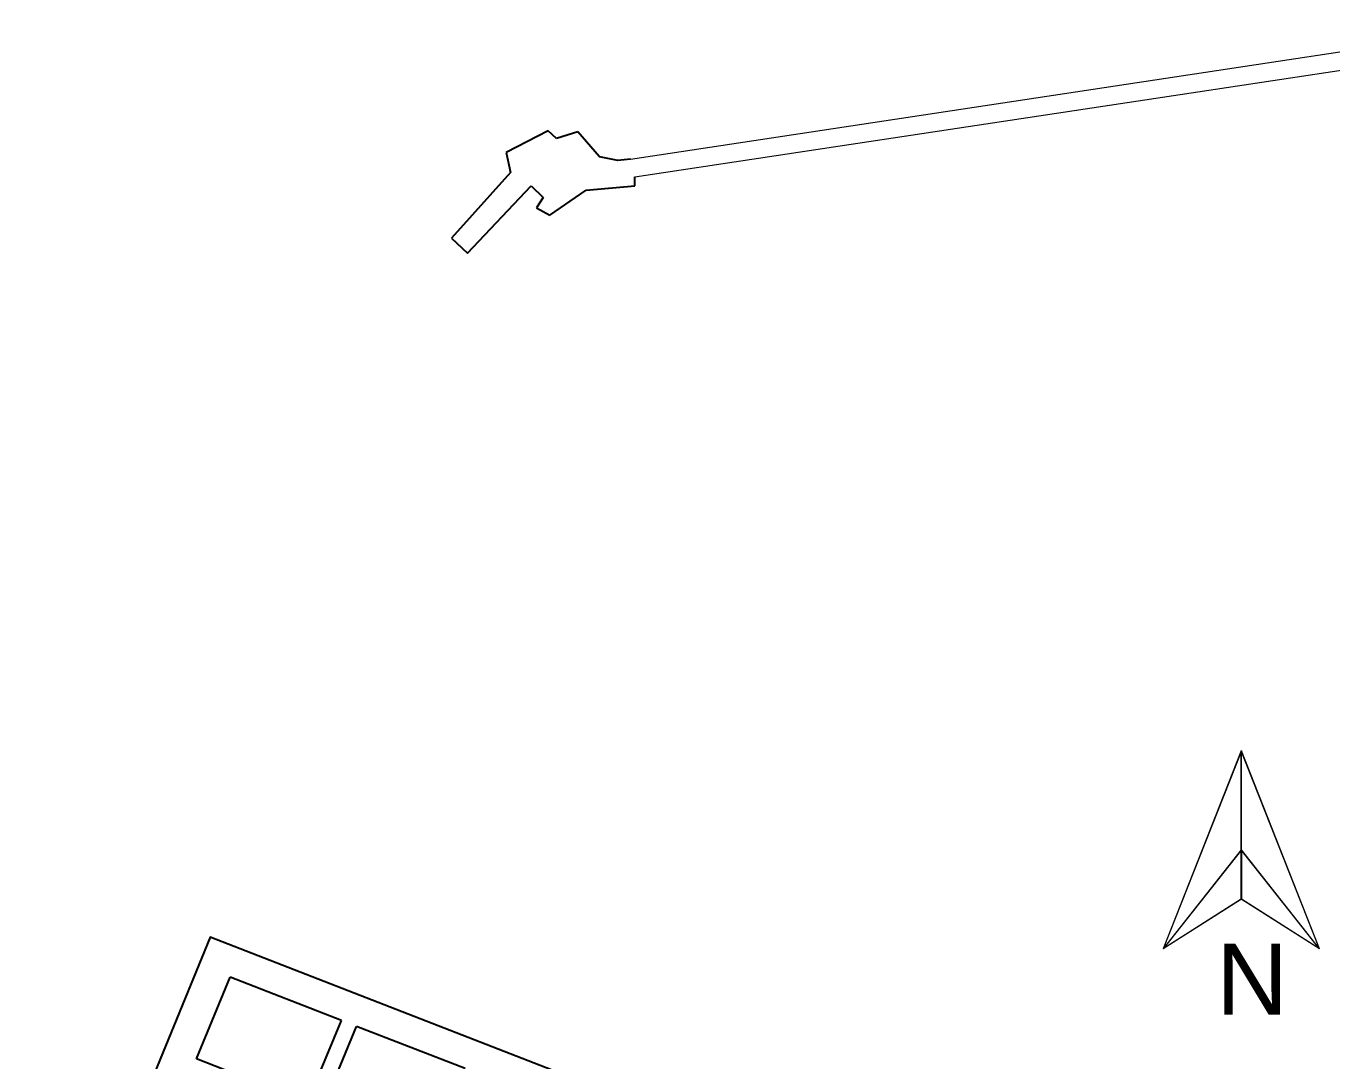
# Model space of a CAD drawing. Header units: inches. Extents: x -1369 to 1198, y -366 to 1398.
# Drawn here: x -640 to -584.9, y 1105.7 to 1149.4 of the extents above; entities that cross this region are included whole.
import ezdxf

# ---------------------------------------------------------------- set-up
doc = ezdxf.new("R2010")
doc.units = ezdxf.units.IN
doc.header["$MEASUREMENT"] = 0
for name, color, linetype in [('BORDER', 250, 'Continuous'), ('LABEL 1', 7, 'Continuous'), ('PRIVATE', 181, 'Continuous')]:
    doc.layers.add(name, color=color, linetype=linetype)
doc.layers.add('SUBDIVIDION', color=8, linetype='Continuous', lineweight=25)
doc.layers.add('VICINITY', color=8, linetype='Continuous', lineweight=20)
doc.styles.get("Standard").update_dxf_attribs({"font": 'arial.ttf'})

msp = doc.modelspace()

# ---------------------------------------------------------------- linework, layer by layer
at = {"layer": 'LABEL 1', "color": 8, "lineweight": 15, "ltscale": 0.2}
for p, q in [((-588.7193, 1118.7984), (-592.0169, 1110.4379)), ((-588.7133, 1118.7984), (-592.0109, 1110.4379)), ((-588.7193, 1112.528), (-588.7193, 1118.7984)), ((-585.4217, 1110.4379), (-588.7193, 1118.7984)), ((-588.7133, 1112.528), (-588.7133, 1118.7984)), ((-585.4157, 1110.4379), (-588.7133, 1118.7984)), ((-588.7193, 1114.6181), (-592.0169, 1110.4379)), ((-588.7133, 1114.6181), (-592.0109, 1110.4379)), ((-585.4217, 1110.4379), (-588.7193, 1114.6181)), ((-588.7193, 1114.6181), (-588.7193, 1112.528)), ((-585.4157, 1110.4379), (-588.7133, 1114.6181)), ((-588.7133, 1114.6181), (-588.7133, 1112.528)), ((-588.7193, 1112.528), (-592.0169, 1110.4379)), ((-588.7133, 1112.528), (-592.0109, 1110.4379)), ((-585.4217, 1110.4379), (-588.7193, 1112.528)), ((-588.7193, 1112.528), (-588.7193, 1112.528)), ((-585.4157, 1110.4379), (-588.7133, 1112.528)), ((-588.7133, 1112.528), (-588.7133, 1112.528))]:
    msp.add_line(p, q, dxfattribs=at)
at = {"layer": 'PRIVATE', "color": 8}
for p, q in [((-617.9543, 1144.9395), (-619.7344, 1144.0345)), ((-617.6107, 1144.6274), (-617.9543, 1144.9395)), ((-616.7051, 1144.9083), (-617.6107, 1144.6274)), ((-615.7994, 1143.8472), (-616.7051, 1144.9083)), ((-619.7344, 1144.0345), (-619.547, 1143.1919)), ((-615.0186, 1143.6912), (-615.7994, 1143.8472)), ((-614.4877, 1143.7536), (-615.0186, 1143.6912)), ((-619.547, 1143.1919), (-622.0455, 1140.4144)), ((-621.3584, 1139.7902), (-618.6726, 1142.6301)), ((-618.6726, 1142.6301), (-618.1729, 1142.1308)), ((-616.3615, 1142.4429), (-614.3003, 1142.6301)), ((-614.3003, 1142.6301), (-614.3003, 1143.0046)), ((-618.1729, 1142.1308), (-618.454, 1141.6939)), ((-617.8918, 1141.3818), (-616.3615, 1142.4429)), ((-618.454, 1141.6939), (-617.8918, 1141.3818)), ((-622.0455, 1140.4144), (-621.3584, 1139.7902))]:
    msp.add_line(p, q, dxfattribs=at)
at = {"layer": 'SUBDIVIDION', "color": 8}
for p, q in [((-632.8016, 1105.7942), (-631.3766, 1109.241)), ((-626.6845, 1107.4174), (-631.3766, 1109.241)), ((-628.1095, 1103.9706), (-626.6845, 1107.4174)), ((-627.469, 1103.7217), (-626.0439, 1107.1684)), ((-621.4558, 1105.3853), (-626.0439, 1107.1684)), ((-628.1095, 1103.9706), (-632.8016, 1105.7942))]:
    msp.add_line(p, q, dxfattribs=at)
msp.add_lwpolyline([(-576.855, 1089.4117), (-632.2217, 1110.9262), (-639.9849, 1091.9981), (-598.8917, 1076.1729), (-615.25, 1036.1601), (-637.401, 1035.8498), (-626.1185, 1020.0246)], dxfattribs=at)
at = {"layer": 'VICINITY', "color": 8}
for points in [[(-614.4877, 1143.7536), (-577.4089, 1149.3612)], [(-614.3003, 1143.0011), (-577.239, 1148.606)]]:
    msp.add_lwpolyline(points, dxfattribs=at)

# ---------------------------------------------------------------- texts
at = {"layer": 'BORDER', "color": 8, "lineweight": 15, "ltscale": 0.2, "char_height": 3, "width": 2.554691, "attachment_point": 1}
for insert in [(-589.7787, 1110.6624), (-589.7727, 1110.6624)]:
    msp.add_mtext('N', dxfattribs=dict(at, insert=insert))

doc.saveas('drawing.dxf')
